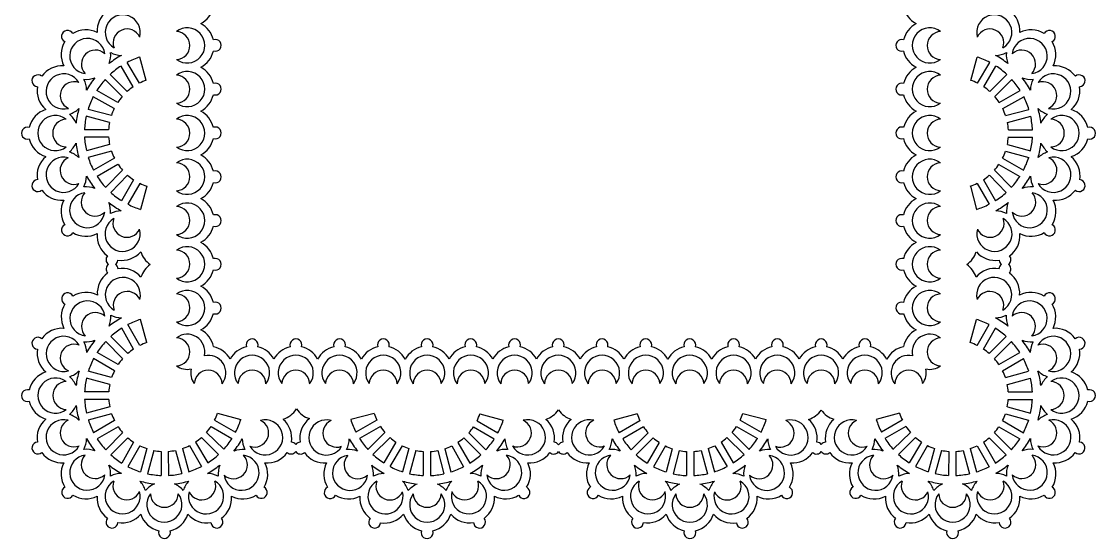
# Model space of a CAD drawing. Extents: x 77 to 605, y 5 to 247.
# Drawn here: x 77.3 to 301.4, y 5.4 to 113.3 of the extents above; entities that cross this region are included whole.
import ezdxf

# ---------------------------------------------------------------- set-up
doc = ezdxf.new("R2010")
doc.units = 0
doc.layers.get('0').update_dxf_attribs({"linetype": 'CONTINUOUS'})

msp = doc.modelspace()

# ---------------------------------------------------------------- linework, layer by layer
for p, q in [((103.29, 101.05), (101.97, 105.9)), ((275.32, 101.05), (276.64, 105.9)), ((100.56, 99.7), (98.03, 104.04)), ((101.86, 100.45), (99.33, 104.8)), ((276.75, 100.45), (279.28, 104.8)), ((278.05, 99.7), (280.58, 104.04)), ((98.28, 97.68), (94.71, 101.22)), ((99.34, 98.75), (95.77, 102.29)), ((279.28, 98.75), (282.85, 102.29)), ((280.33, 97.68), (283.9, 101.22)), ((97.34, 96.45), (92.98, 98.95)), ((281.27, 96.45), (285.64, 98.95)), ((96.6, 95.15), (92.23, 97.64)), ((282.02, 95.15), (286.38, 97.64)), ((96.01, 93.71), (91.15, 94.99)), ((282.61, 93.71), (287.47, 94.99)), ((95.63, 92.26), (90.76, 93.54)), ((282.99, 92.26), (287.85, 93.54)), ((95.43, 90.72), (90.4, 90.7)), ((283.18, 90.72), (288.21, 90.7)), ((95.43, 89.22), (90.41, 89.2)), ((95.64, 87.68), (90.79, 86.36)), ((282.97, 87.68), (287.82, 86.36)), ((283.18, 89.22), (288.21, 89.2)), ((96.04, 86.24), (91.19, 84.92)), ((282.58, 86.24), (287.43, 84.92)), ((96.64, 84.81), (92.29, 82.28)), ((97.39, 83.51), (93.05, 80.98)), ((281.22, 83.51), (285.57, 80.98)), ((281.98, 84.81), (286.32, 82.28)), ((98.34, 82.28), (94.8, 78.71)), ((99.41, 81.23), (95.87, 77.66)), ((279.21, 81.23), (282.75, 77.66)), ((280.27, 82.28), (283.81, 78.71)), ((100.64, 80.29), (98.14, 75.92)), ((101.94, 79.54), (99.45, 75.18)), ((103.38, 78.95), (102.1, 74.09)), ((275.24, 78.95), (276.52, 74.09)), ((276.67, 79.54), (279.17, 75.18)), ((277.97, 80.29), (280.47, 75.92)), ((100.66, 44.95), (98.16, 49.31)), ((101.96, 45.7), (99.46, 50.06)), ((103.39, 46.28), (102.11, 51.14)), ((275.22, 46.28), (276.5, 51.14)), ((276.66, 45.7), (279.15, 50.06)), ((277.96, 44.95), (280.46, 49.31)), ((99.42, 44.01), (95.88, 47.58)), ((279.19, 44.01), (282.73, 47.58)), ((98.36, 42.95), (94.82, 46.52)), ((280.26, 42.95), (283.8, 46.52)), ((96.65, 40.43), (92.31, 42.96)), ((97.41, 41.73), (93.06, 44.26)), ((281.21, 41.73), (285.55, 44.26)), ((281.96, 40.43), (286.31, 42.96)), ((95.66, 37.55), (90.81, 38.87)), ((96.05, 39), (91.2, 40.32)), ((282.56, 39), (287.41, 40.32)), ((282.96, 37.55), (287.81, 38.87)), ((95.45, 36.01), (90.42, 36.03)), ((283.16, 36.01), (288.19, 36.03)), ((95.45, 34.42), (90.42, 34.4)), ((283.16, 34.42), (288.19, 34.4)), ((95.66, 32.89), (90.81, 31.57)), ((96.05, 31.44), (91.2, 30.12)), ((118.15, 31.53), (123.01, 30.24)), ((150.82, 31.51), (145.96, 30.23)), ((172.92, 31.42), (177.77, 30.1)), ((205.69, 31.42), (200.84, 30.1)), ((227.79, 31.51), (232.65, 30.23)), ((260.46, 31.53), (255.6, 30.24)), ((282.56, 31.44), (287.41, 30.12)), ((282.96, 32.89), (287.81, 31.57)), ((96.65, 30.01), (92.31, 27.48)), ((117.56, 30.09), (121.93, 27.59)), ((151.41, 30.07), (147.05, 27.58)), ((172.32, 29.99), (176.66, 27.46)), ((206.29, 29.99), (201.95, 27.46)), ((227.2, 30.07), (231.57, 27.58)), ((261.05, 30.09), (256.69, 27.59)), ((281.96, 30.01), (286.31, 27.48)), ((97.41, 28.71), (93.06, 26.18)), ((98.36, 27.48), (94.82, 23.92)), ((115.88, 27.55), (119.45, 24.01)), ((116.82, 28.79), (121.18, 26.29)), ((152.15, 28.77), (147.79, 26.28)), ((153.09, 27.54), (149.53, 24)), ((170.62, 27.47), (174.16, 23.9)), ((171.57, 28.7), (175.91, 26.17)), ((207.05, 28.7), (202.7, 26.17)), ((208, 27.47), (204.46, 23.9)), ((225.52, 27.54), (229.09, 24)), ((226.46, 28.77), (230.82, 26.28)), ((261.8, 28.79), (257.43, 26.29)), ((262.74, 27.55), (259.17, 24.01)), ((280.26, 27.48), (283.8, 23.92)), ((281.21, 28.71), (285.55, 26.18)), ((99.42, 26.43), (95.88, 22.86)), ((100.66, 25.49), (98.16, 21.12)), ((101.96, 24.74), (99.46, 20.38)), ((112.3, 24.78), (114.83, 20.44)), ((113.59, 25.54), (116.13, 21.19)), ((114.82, 26.49), (118.39, 22.95)), ((154.15, 26.47), (150.58, 22.93)), ((155.38, 25.52), (152.85, 21.18)), ((156.67, 24.77), (154.14, 20.43)), ((167.02, 24.73), (169.51, 20.36)), ((168.32, 25.47), (170.81, 21.11)), ((169.55, 26.41), (173.09, 22.84)), ((209.06, 26.41), (205.52, 22.84)), ((210.3, 25.47), (207.8, 21.11)), ((211.6, 24.73), (209.1, 20.36)), ((221.94, 24.77), (224.47, 20.43)), ((223.24, 25.52), (225.77, 21.18)), ((224.46, 26.47), (228.03, 22.93)), ((263.79, 26.49), (260.22, 22.95)), ((265.02, 25.54), (262.49, 21.19)), ((266.32, 24.78), (263.78, 20.44)), ((276.66, 24.74), (279.15, 20.38)), ((277.96, 25.49), (280.46, 21.12)), ((279.19, 26.43), (282.73, 22.86)), ((103.39, 24.15), (102.11, 19.29)), ((104.84, 23.77), (103.56, 18.91)), ((106.38, 23.58), (106.4, 18.55)), ((107.88, 23.58), (107.9, 18.55)), ((109.42, 23.79), (110.74, 18.94)), ((110.87, 24.18), (112.19, 19.33)), ((158.1, 24.17), (156.78, 19.32)), ((159.55, 23.78), (158.23, 18.92)), ((161.09, 23.57), (161.07, 18.54)), ((162.59, 23.56), (162.57, 18.53)), ((164.13, 23.76), (165.41, 18.9)), ((165.58, 24.14), (166.86, 19.28)), ((213.03, 24.14), (211.75, 19.28)), ((214.49, 23.76), (213.2, 18.9)), ((216.02, 23.56), (216.04, 18.53)), ((217.52, 23.57), (217.54, 18.54)), ((219.06, 23.78), (220.38, 18.92)), ((220.51, 24.17), (221.83, 19.32)), ((267.75, 24.18), (266.43, 19.33)), ((269.19, 23.79), (267.87, 18.94)), ((270.73, 23.58), (270.71, 18.55)), ((272.23, 23.58), (272.21, 18.55)), ((273.77, 23.77), (275.05, 18.91)), ((275.22, 24.15), (276.5, 19.29))]:
    msp.add_line(p, q)
for centre, radius, start, end in [((98.23, 111.43), 5.17, 125.8661, 184.579), ((98.39, 111.04), 3.67, 344.9878, 240.4612), ((112.26, 117.46), 5.17, 298.1223, 347.0829), ((266.35, 117.46), 5.17, 192.9171, 241.8777), ((280.23, 111.04), 3.67, 299.5388, 195.0122), ((280.39, 111.43), 5.17, 355.421, 54.1339), ((112.26, 108.33), 5.17, 13.3661, 61.8777), ((266.35, 108.33), 5.17, 118.1223, 166.6339), ((86.86, 110.23), 1.24, 27.4888, 242.9603), ((90.7, 106.42), 5.17, 62.8161, 122.083), ((99.29, 108.87), 2.91, 24.745, 200.704), ((111.84, 108.33), 3.67, 232.4878, 127.9612), ((109.49, 108.33), 2.91, 272.245, 88.204), ((266.78, 108.33), 3.67, 52.0388, 307.5122), ((269.13, 108.33), 2.91, 91.796, 267.755), ((279.32, 108.87), 2.91, 339.296, 155.255), ((287.91, 106.42), 5.17, 57.917, 117.1839), ((291.75, 110.23), 1.24, 297.0397, 152.5112), ((90.7, 106.42), 5.17, 148.3661, 207.079), ((91, 106.12), 3.67, 7.4878, 262.9612), ((117.68, 108.36), 1.24, 252.4887, 107.9603), ((260.94, 108.36), 1.24, 72.0397, 287.5113), ((287.61, 106.12), 3.67, 277.0388, 172.5122), ((287.91, 106.42), 5.17, 332.921, 31.6339), ((92.67, 104.46), 2.91, 47.245, 223.204), ((90.7, 106.42), 5.17, 338.7803, 4.579), ((107.07, 90.02), 18.55, 118.9171, 128.4779), ((98.23, 111.43), 5.17, 242.8161, 268.6148), ((107.07, 90.02), 16.68, 107.8009, 117.6481), ((112.26, 108.33), 5.17, 298.1223, 347.0829), ((266.35, 108.33), 5.17, 192.9171, 241.8777), ((271.54, 90.02), 16.68, 62.3519, 72.1991), ((280.39, 111.43), 5.17, 271.3852, 297.1839), ((271.54, 90.02), 18.55, 51.5221, 61.0829), ((287.91, 106.42), 5.17, 175.421, 201.2197), ((285.94, 104.46), 2.91, 316.796, 132.755), ((85.68, 98.9), 5.17, 85.3161, 144.583), ((107.07, 90.02), 16.68, 122.8009, 132.6481), ((112.26, 99.21), 5.17, 13.3661, 61.8777), ((266.35, 99.21), 5.17, 118.1223, 166.6339), ((271.54, 90.02), 16.68, 47.3519, 57.1991), ((292.94, 98.9), 5.17, 35.417, 94.6839), ((80.66, 100.96), 1.24, 49.9888, 265.4603), ((86.06, 98.74), 3.67, 29.9878, 285.4612), ((90.7, 106.42), 5.17, 265.3161, 291.1148), ((85.68, 98.9), 5.17, 1.2803, 27.079), ((107.07, 90.02), 18.55, 141.4171, 150.9779), ((107.07, 90.02), 16.68, 137.8009, 147.6481), ((107.07, 90.02), 11.66, 108.911, 116.5381), ((111.84, 99.21), 3.67, 232.4878, 127.9612), ((109.49, 99.2), 2.91, 272.245, 88.204), ((266.78, 99.21), 3.67, 52.0388, 307.5122), ((269.13, 99.2), 2.91, 91.796, 267.755), ((271.54, 90.02), 11.66, 63.4619, 71.089), ((271.54, 90.02), 16.68, 32.3519, 42.1991), ((287.91, 106.42), 5.17, 248.8852, 274.6839), ((271.54, 90.02), 18.55, 29.0221, 38.5829), ((292.94, 98.9), 5.17, 152.921, 178.7197), ((292.55, 98.74), 3.67, 254.5388, 150.0122), ((297.95, 100.96), 1.24, 274.5397, 130.0112), ((85.68, 98.9), 5.17, 170.8661, 229.579), ((88.24, 97.85), 2.91, 69.745, 245.704), ((107.07, 90.02), 11.66, 123.911, 131.5381), ((117.68, 99.23), 1.24, 252.4887, 107.9603), ((260.94, 99.23), 1.24, 72.0397, 287.5113), ((271.54, 90.02), 11.66, 48.4619, 56.089), ((290.37, 97.85), 2.91, 294.296, 110.255), ((292.94, 98.9), 5.17, 310.421, 9.1339), ((107.07, 90.02), 16.68, 152.8009, 162.6481), ((107.07, 90.02), 11.66, 138.911, 146.5381), ((112.26, 99.21), 5.17, 297.6196, 347.0829), ((266.35, 99.21), 5.17, 192.9171, 242.3804), ((271.54, 90.02), 11.66, 33.4619, 41.089), ((271.54, 90.02), 16.68, 17.3519, 27.1991), ((83.9, 90.04), 5.17, 107.8161, 167.083), ((85.68, 98.9), 5.17, 287.8161, 313.6148), ((107.07, 90.02), 18.55, 163.9171, 173.4779), ((107.07, 90.02), 11.66, 153.911, 161.5381), ((112.26, 90.04), 5.17, 13.3661, 62.3804), ((266.35, 90.04), 5.17, 117.6196, 166.6339), ((271.54, 90.02), 11.66, 18.4619, 26.089), ((292.94, 98.9), 5.17, 226.3852, 252.1839), ((271.54, 90.02), 18.55, 6.5221, 16.0829), ((294.71, 90.04), 5.17, 12.917, 72.1839), ((84.33, 90.04), 3.67, 52.4878, 307.9612), ((86.68, 90.05), 2.91, 92.245, 268.204), ((83.9, 90.04), 5.17, 23.7803, 49.579), ((107.07, 90.02), 16.68, 167.8009, 177.6481), ((107.07, 90.02), 11.66, 168.911, 176.5381), ((111.84, 90.04), 3.67, 232.4878, 127.9612), ((109.49, 90.03), 2.91, 272.245, 88.204), ((266.78, 90.04), 3.67, 52.0388, 307.5122), ((269.13, 90.03), 2.91, 91.796, 267.755), ((271.54, 90.02), 11.66, 3.4619, 11.089), ((271.54, 90.02), 16.68, 2.3519, 12.1991), ((294.71, 90.04), 5.17, 130.421, 156.2197), ((294.29, 90.04), 3.67, 232.0388, 127.5122), ((291.94, 90.05), 2.91, 271.796, 87.755), ((78.49, 90.02), 1.24, 72.4888, 287.9603), ((117.68, 90.06), 1.24, 252.4887, 107.9603), ((260.94, 90.06), 1.24, 72.0397, 287.5113), ((300.13, 90.02), 1.24, 252.0397, 107.5112), ((83.9, 90.04), 5.17, 193.3661, 252.079), ((83.9, 90.04), 5.17, 310.3161, 336.1148), ((107.07, 90.02), 18.55, 186.4171, 195.9779), ((107.07, 90.02), 16.68, 182.8009, 192.6481), ((107.07, 90.02), 11.66, 183.911, 191.5381), ((112.26, 90.04), 5.17, 298.1222, 347.0829), ((266.35, 90.04), 5.17, 192.9171, 241.8778), ((271.54, 90.02), 11.66, 348.4619, 356.089), ((271.54, 90.02), 16.68, 347.3519, 357.1991), ((271.54, 90.02), 18.55, 344.0221, 353.5829), ((294.71, 90.04), 5.17, 203.8852, 229.6839), ((294.71, 90.04), 5.17, 287.921, 346.6339), ((85.66, 81.17), 5.17, 46.2803, 72.079), ((107.07, 90.02), 11.66, 198.911, 206.5381), ((112.26, 80.91), 5.17, 12.9171, 61.8778), ((266.35, 80.91), 5.17, 118.1222, 167.0829), ((271.54, 90.02), 11.66, 333.4619, 341.089), ((292.96, 81.17), 5.17, 107.921, 133.7197), ((85.66, 81.17), 5.17, 130.3161, 189.583), ((86.05, 81.33), 3.67, 74.9878, 330.4612), ((88.22, 82.24), 2.91, 114.745, 290.704), ((107.07, 90.02), 16.68, 197.8009, 207.6481), ((107.07, 90.02), 11.66, 213.911, 221.5381), ((111.84, 80.91), 3.67, 232.0388, 127.5122), ((109.49, 80.92), 2.91, 271.796, 87.755), ((266.78, 80.91), 3.67, 52.4878, 307.9612), ((269.13, 80.92), 2.91, 92.245, 268.204), ((271.54, 90.02), 11.66, 318.4619, 326.089), ((271.54, 90.02), 16.68, 332.3519, 342.1991), ((292.56, 81.33), 3.67, 209.5388, 105.0122), ((290.4, 82.24), 2.91, 249.296, 65.255), ((292.96, 81.17), 5.17, 350.417, 49.6839), ((85.66, 81.17), 5.17, 332.8161, 358.6148), ((107.07, 90.02), 18.55, 208.9171, 218.4779), ((107.07, 90.02), 16.68, 212.8009, 222.6481), ((107.07, 90.02), 11.66, 228.911, 236.5381), ((117.68, 80.89), 1.24, 252.0397, 107.5113), ((260.94, 80.89), 1.24, 72.4887, 287.9603), ((271.54, 90.02), 11.66, 303.4619, 311.089), ((271.54, 90.02), 16.68, 317.3519, 327.1991), ((271.54, 90.02), 18.55, 321.5221, 331.0829), ((292.96, 81.17), 5.17, 181.3852, 207.1839), ((80.66, 79.08), 1.24, 94.9888, 310.4603), ((90.67, 73.65), 5.17, 68.7803, 94.579), ((107.07, 90.02), 11.66, 243.911, 251.5381), ((112.26, 80.91), 5.17, 298.1223, 346.6339), ((266.35, 80.91), 5.17, 193.3661, 241.8777), ((271.54, 90.02), 11.66, 288.4619, 296.089), ((287.94, 73.65), 5.17, 85.421, 111.2197), ((297.95, 79.08), 1.24, 229.5397, 85.0112), ((85.66, 81.17), 5.17, 215.8661, 274.579), ((90.97, 73.95), 3.67, 97.4878, 352.9612), ((92.63, 75.62), 2.91, 137.245, 313.204), ((107.07, 90.02), 16.68, 227.8009, 237.6481), ((112.26, 71.79), 5.17, 12.9171, 61.8777), ((266.35, 71.79), 5.17, 118.1223, 167.0829), ((271.54, 90.02), 16.68, 302.3519, 312.1991), ((285.98, 75.62), 2.91, 226.796, 42.755), ((287.64, 73.95), 3.67, 187.0388, 82.5122), ((292.96, 81.17), 5.17, 265.421, 324.1339), ((90.67, 73.65), 5.17, 152.8161, 212.083), ((107.07, 90.02), 18.55, 231.4171, 240.9779), ((90.67, 73.65), 5.17, 355.3161, 21.1148), ((107.07, 90.02), 16.68, 242.8009, 252.6481), ((111.84, 71.78), 3.67, 232.0388, 127.5122), ((109.49, 71.79), 2.91, 271.796, 87.755), ((266.78, 71.78), 3.67, 52.4878, 307.9612), ((269.13, 71.79), 2.91, 92.245, 268.204), ((271.54, 90.02), 16.68, 287.3519, 297.1991), ((271.54, 90.02), 18.55, 299.0221, 308.5829), ((287.94, 73.65), 5.17, 158.8852, 184.6839), ((287.94, 73.65), 5.17, 327.917, 27.1839), ((98.35, 69.01), 3.67, 119.9878, 15.4612), ((98.19, 68.62), 5.17, 91.2803, 117.079), ((99.24, 71.19), 2.91, 159.745, 335.704), ((117.68, 71.76), 1.24, 252.0397, 107.5113), ((260.94, 71.76), 1.24, 72.4887, 287.9603), ((280.27, 69.01), 3.67, 164.5388, 60.0122), ((279.37, 71.19), 2.91, 204.296, 20.255), ((280.43, 68.62), 5.17, 62.921, 88.7197), ((86.86, 69.81), 1.24, 117.4888, 332.9603), ((112.26, 71.79), 5.17, 298.1223, 346.6339), ((266.35, 71.79), 5.17, 193.3661, 241.8777), ((291.75, 69.81), 1.24, 207.0397, 62.5112), ((90.67, 73.65), 5.17, 238.3661, 297.079), ((98.19, 68.62), 5.17, 175.3161, 234.583), ((280.43, 68.62), 5.17, 305.417, 4.6839), ((287.94, 73.65), 5.17, 242.921, 301.6339), ((98.19, 68.62), 5.17, 260.8661, 319.579), ((107.05, 66.85), 5.17, 197.8161, 235.366), ((111.84, 62.66), 3.67, 232.0388, 127.5122), ((109.49, 62.67), 2.91, 271.796, 87.755), ((112.26, 62.66), 5.17, 12.9171, 61.8777), ((266.35, 62.66), 5.17, 118.1223, 167.0829), ((266.78, 62.66), 3.67, 52.4878, 307.9612), ((269.13, 62.67), 2.91, 92.245, 268.204), ((271.56, 66.85), 5.17, 304.7737, 342.1839), ((280.43, 68.62), 5.17, 220.421, 279.1339), ((96.13, 63.61), 1.24, 139.9888, 233.7853), ((96.13, 63.61), 1.24, 307.0594, 355.4603), ((117.68, 62.64), 1.24, 252.0397, 107.5113), ((260.94, 62.64), 1.24, 72.4887, 287.9603), ((282.48, 63.61), 1.24, 184.5397, 232.9406), ((282.48, 63.61), 1.24, 306.2137, 40.0113), ((98.24, 56.63), 5.17, 125.8661, 184.579), ((96.15, 61.63), 1.24, 127.0604, 220.4603), ((96.15, 61.63), 1.24, 4.9887, 53.7853), ((98.24, 56.63), 5.17, 40.3161, 99.5829), ((107.11, 58.39), 5.17, 125.5464, 162.079), ((112.26, 62.66), 5.17, 298.1223, 346.6339), ((266.35, 62.66), 5.17, 193.3661, 241.8777), ((271.51, 58.39), 5.17, 17.921, 54.4536), ((280.37, 56.63), 5.17, 80.4171, 139.6839), ((282.47, 61.63), 1.24, 126.2147, 175.0113), ((282.47, 61.63), 1.24, 319.5397, 52.9406), ((280.37, 56.63), 5.17, 355.421, 54.1339), ((98.4, 56.24), 3.67, 344.9878, 240.4612), ((280.21, 56.24), 3.67, 299.5388, 195.0122), ((86.88, 55.43), 1.24, 27.4887, 242.9603), ((90.72, 51.62), 5.17, 62.8161, 122.0829), ((99.31, 54.07), 2.91, 24.745, 200.704), ((111.84, 53.53), 3.67, 232.0388, 127.5122), ((109.49, 53.54), 2.91, 271.796, 87.755), ((112.26, 53.53), 5.17, 12.9171, 61.8777), ((266.35, 53.53), 5.17, 118.1223, 167.0829), ((266.78, 53.53), 3.67, 52.4878, 307.9612), ((269.13, 53.54), 2.91, 92.245, 268.204), ((279.3, 54.07), 2.91, 339.296, 155.255), ((287.89, 51.62), 5.17, 57.9171, 117.1839), ((291.74, 55.43), 1.24, 297.0397, 152.5113), ((90.72, 51.62), 5.17, 148.3661, 207.079), ((91.02, 51.32), 3.67, 7.4878, 262.9612), ((117.68, 53.51), 1.24, 252.0397, 107.5113), ((260.94, 53.51), 1.24, 72.4887, 287.9603), ((287.6, 51.32), 3.67, 277.0388, 172.5122), ((287.89, 51.62), 5.17, 332.921, 31.6339), ((92.69, 49.66), 2.91, 47.245, 223.204), ((90.72, 51.62), 5.17, 338.7803, 4.579), ((98.24, 56.63), 5.17, 242.8161, 268.6147), ((112.26, 53.53), 5.17, 298.1223, 346.6339), ((266.35, 53.53), 5.17, 193.3661, 241.8777), ((280.37, 56.63), 5.17, 271.3853, 297.1839), ((287.89, 51.62), 5.17, 175.421, 201.2197), ((285.93, 49.66), 2.91, 316.796, 132.755), ((107.09, 35.22), 18.55, 118.9171, 128.4779), ((107.09, 35.22), 16.68, 122.3519, 132.1991), ((107.09, 35.22), 16.68, 107.3519, 117.1991), ((271.53, 35.22), 16.68, 62.8009, 72.6481), ((271.53, 35.22), 16.68, 47.8009, 57.6481), ((271.53, 35.22), 18.55, 51.5221, 61.0829), ((80.68, 46.16), 1.24, 49.9887, 265.4603), ((85.69, 44.11), 5.17, 85.3161, 144.5829), ((86.08, 43.94), 3.67, 29.9878, 285.4612), ((111.84, 44.37), 3.67, 347.2498, 127.9612), ((109.49, 44.36), 2.91, 272.245, 88.204), ((112.26, 44.41), 5.17, 11.6279, 61.8777), ((266.35, 44.41), 5.17, 118.1223, 168.3721), ((266.78, 44.37), 3.67, 52.0388, 192.7502), ((269.13, 44.36), 2.91, 91.796, 267.755), ((292.53, 43.94), 3.67, 254.5388, 150.0122), ((292.92, 44.11), 5.17, 35.4171, 94.6839), ((297.93, 46.16), 1.24, 274.5397, 130.0113), ((85.69, 44.11), 5.17, 170.8661, 229.579), ((88.25, 43.05), 2.91, 69.745, 245.704), ((90.72, 51.62), 5.17, 265.3161, 291.1147), ((85.69, 44.11), 5.17, 1.2803, 27.079), ((107.09, 35.22), 18.55, 141.4171, 150.9779), ((107.09, 35.22), 16.68, 137.3519, 147.1991), ((107.09, 35.22), 11.66, 123.4619, 131.089), ((107.09, 35.22), 11.66, 108.4619, 116.089), ((116.23, 40.39), 5.17, 28.1223, 77.8694), ((125.36, 40.39), 5.17, 102.9171, 151.8777), ((125.38, 45.81), 1.24, 342.0397, 197.5113), ((125.36, 40.39), 5.17, 28.1223, 76.6339), ((134.49, 40.39), 5.17, 102.9171, 151.8777), ((134.51, 45.81), 1.24, 342.0397, 197.5113), ((134.49, 40.39), 5.17, 28.1223, 76.6339), ((143.61, 40.39), 5.17, 102.9171, 151.8777), ((143.63, 45.81), 1.24, 342.0397, 197.5113), ((143.61, 40.39), 5.17, 28.1223, 76.6339), ((152.74, 40.39), 5.17, 102.9171, 151.8777), ((152.76, 45.81), 1.24, 342.0397, 197.5113), ((152.74, 40.39), 5.17, 27.6197, 76.6339), ((161.91, 40.39), 5.17, 103.3661, 152.3803), ((161.89, 45.81), 1.24, 342.4887, 197.9603), ((161.91, 40.39), 5.17, 28.1223, 77.0829), ((171.03, 40.39), 5.17, 103.3661, 151.8777), ((171.01, 45.81), 1.24, 342.4887, 197.9603), ((171.03, 40.39), 5.17, 28.1223, 77.0829), ((180.16, 40.39), 5.17, 103.3661, 151.8777), ((180.14, 45.81), 1.24, 342.4887, 197.9603), ((180.16, 40.39), 5.17, 28.1223, 77.0829), ((189.29, 40.39), 5.17, 103.3661, 151.8777), ((189.26, 45.81), 1.24, 342.4887, 197.9603), ((189.29, 40.39), 5.17, 28.1223, 77.0829), ((198.41, 40.39), 5.17, 103.3661, 151.8777), ((198.39, 45.81), 1.24, 342.4887, 197.9603), ((198.41, 40.39), 5.17, 28.1223, 77.0829), ((207.54, 40.39), 5.17, 103.3661, 151.8777), ((207.52, 45.81), 1.24, 342.4887, 197.9603), ((207.54, 40.39), 5.17, 27.6196, 77.0829), ((216.71, 40.39), 5.17, 103.3661, 152.3804), ((216.69, 45.81), 1.24, 342.4887, 197.9603), ((216.71, 40.39), 5.17, 28.1222, 77.0829), ((225.83, 40.39), 5.17, 102.9171, 151.8778), ((225.85, 45.81), 1.24, 342.0397, 197.5113), ((225.83, 40.39), 5.17, 28.1223, 76.6339), ((234.96, 40.39), 5.17, 102.9171, 151.8777), ((234.98, 45.81), 1.24, 342.0397, 197.5113), ((234.96, 40.39), 5.17, 28.1223, 76.6339), ((244.09, 40.39), 5.17, 102.9171, 151.8777), ((244.11, 45.81), 1.24, 342.0397, 197.5113), ((244.09, 40.39), 5.17, 28.1223, 76.6339), ((253.21, 40.39), 5.17, 102.9171, 151.8777), ((253.23, 45.81), 1.24, 342.0397, 197.5113), ((253.21, 40.39), 5.17, 27.6199, 76.6339), ((262.38, 40.39), 5.17, 102.1306, 152.3801), ((271.53, 35.22), 11.66, 63.911, 71.5381), ((271.53, 35.22), 11.66, 48.911, 56.5381), ((271.53, 35.22), 16.68, 32.8009, 42.6481), ((287.89, 51.62), 5.17, 248.8853, 274.6839), ((271.53, 35.22), 18.55, 29.0221, 38.5829), ((292.92, 44.11), 5.17, 152.921, 178.7197), ((290.36, 43.05), 2.91, 294.296, 110.255), ((292.92, 44.11), 5.17, 310.421, 9.1339), ((107.09, 35.22), 16.68, 152.3519, 162.1991), ((107.09, 35.22), 11.66, 138.4619, 146.089), ((116.23, 39.97), 3.67, 322.0388, 102.7502), ((125.36, 39.97), 3.67, 322.0388, 217.5122), ((134.49, 39.97), 3.67, 322.0388, 217.5122), ((143.61, 39.97), 3.67, 322.0388, 217.5122), ((152.74, 39.97), 3.67, 322.0388, 217.5122), ((161.91, 39.97), 3.67, 322.4878, 217.9612), ((171.03, 39.97), 3.67, 322.4878, 217.9612), ((180.16, 39.97), 3.67, 322.4878, 217.9612), ((189.28, 39.97), 3.67, 322.4878, 217.9612), ((198.41, 39.97), 3.67, 322.4878, 217.9612), ((207.54, 39.97), 3.67, 322.4878, 217.9612), ((216.71, 39.97), 3.67, 322.4878, 217.9612), ((225.83, 39.97), 3.67, 322.0388, 217.5122), ((234.96, 39.97), 3.67, 322.0388, 217.5122), ((244.09, 39.97), 3.67, 322.0388, 217.5122), ((253.21, 39.97), 3.67, 322.0388, 217.5122), ((262.38, 39.97), 3.67, 77.2498, 217.9612), ((271.53, 35.22), 11.66, 33.911, 41.5381), ((271.53, 35.22), 16.68, 17.8009, 27.6481), ((85.69, 44.11), 5.17, 287.8161, 313.6147), ((107.09, 35.22), 18.55, 163.9171, 173.4779), ((107.09, 35.22), 11.66, 153.4619, 161.089), ((111.84, 44.37), 3.67, 232.4878, 282.7502), ((116.23, 39.97), 3.67, 167.2498, 217.5122), ((116.22, 37.62), 2.91, 1.796, 177.755), ((125.35, 37.62), 2.91, 1.796, 177.755), ((134.48, 37.62), 2.91, 1.796, 177.755), ((143.6, 37.62), 2.91, 1.796, 177.755), ((152.73, 37.62), 2.91, 1.796, 177.755), ((161.91, 37.62), 2.91, 2.245, 178.204), ((171.04, 37.62), 2.91, 2.245, 178.204), ((180.17, 37.62), 2.91, 2.245, 178.204), ((189.29, 37.62), 2.91, 2.245, 178.204), ((198.42, 37.62), 2.91, 2.245, 178.204), ((207.55, 37.62), 2.91, 2.245, 178.204), ((216.72, 37.62), 2.91, 2.245, 178.204), ((225.83, 37.62), 2.91, 1.796, 177.755), ((234.95, 37.62), 2.91, 1.796, 177.755), ((244.08, 37.62), 2.91, 1.796, 177.755), ((253.2, 37.62), 2.91, 1.796, 177.755), ((262.39, 37.62), 2.91, 2.245, 178.204), ((262.38, 39.97), 3.67, 322.4878, 12.7502), ((266.78, 44.37), 3.67, 257.2498, 307.5122), ((271.53, 35.22), 11.66, 18.911, 26.5381), ((271.53, 35.22), 18.55, 6.5221, 16.0829), ((292.92, 44.11), 5.17, 226.3853, 252.1839), ((83.92, 35.24), 5.17, 107.8161, 167.0829), ((84.34, 35.24), 3.67, 52.4878, 307.9612), ((86.69, 35.25), 2.91, 92.245, 268.204), ((83.92, 35.24), 5.17, 23.7803, 49.579), ((107.09, 35.22), 16.68, 167.3519, 177.1991), ((271.53, 35.22), 16.68, 2.8009, 12.6481), ((294.7, 35.24), 5.17, 130.421, 156.2197), ((294.27, 35.24), 3.67, 232.0388, 127.5122), ((291.92, 35.25), 2.91, 271.796, 87.755), ((294.7, 35.24), 5.17, 12.9171, 72.1839), ((78.5, 35.22), 1.24, 72.4887, 287.9603), ((107.09, 35.22), 11.66, 168.4619, 176.089), ((271.53, 35.22), 11.66, 3.911, 11.5381), ((300.11, 35.22), 1.24, 252.0397, 107.5113), ((83.92, 35.24), 5.17, 193.3661, 252.079), ((107.09, 35.22), 16.68, 182.8009, 192.6481), ((107.09, 35.22), 11.66, 183.911, 191.538), ((271.53, 35.22), 11.66, 348.462, 356.089), ((271.53, 35.22), 16.68, 347.3519, 357.1991), ((294.7, 35.24), 5.17, 287.921, 346.6339), ((83.92, 35.24), 5.17, 310.3161, 336.1147), ((107.09, 35.22), 18.55, 186.4171, 195.9779), ((107.09, 35.22), 11.66, 198.911, 206.538), ((107.09, 35.22), 11.66, 333.911, 341.538), ((130.26, 35.2), 5.17, 287.8161, 327.7297), ((138.91, 35.34), 5.17, 214.1667, 252.1735), ((161.89, 35.2), 11.66, 198.462, 206.089), ((161.89, 35.2), 11.66, 333.462, 341.089), ((185.05, 35.18), 5.17, 288.3388, 325.366), ((193.56, 35.18), 5.17, 214.634, 251.6612), ((216.73, 35.2), 11.66, 198.911, 206.538), ((216.73, 35.2), 11.66, 333.911, 341.538), ((239.9, 35.18), 5.17, 287.8161, 324.9373), ((248.36, 35.2), 5.17, 215.2611, 252.1839), ((271.53, 35.22), 11.66, 198.462, 206.089), ((271.53, 35.22), 11.66, 333.462, 341.089), ((271.53, 35.22), 18.55, 344.0221, 353.5829), ((294.7, 35.24), 5.17, 203.8853, 229.6839), ((85.67, 26.37), 5.17, 130.3161, 189.5829), ((86.06, 26.53), 3.67, 74.9878, 330.4612), ((88.23, 27.44), 2.91, 114.745, 290.704), ((85.67, 26.37), 5.17, 46.2803, 72.079), ((107.09, 35.22), 16.68, 197.8009, 207.6481), ((107.09, 35.22), 16.68, 332.8009, 342.6481), ((128.1, 26.5), 3.67, 209.9878, 105.4612), ((125.92, 27.39), 2.91, 249.745, 65.704), ((128.48, 26.33), 5.17, 350.8661, 49.579), ((140.49, 26.32), 5.17, 127.6388, 189.1339), ((140.88, 26.48), 3.67, 74.5388, 330.0122), ((143.05, 27.37), 2.91, 114.296, 290.255), ((161.89, 35.2), 16.68, 197.3519, 207.1991), ((161.89, 35.2), 16.68, 332.3519, 342.1991), ((182.91, 26.52), 3.67, 209.5388, 105.0122), ((180.74, 27.43), 2.91, 249.296, 65.255), ((183.3, 26.36), 5.17, 350.4171, 49.1612), ((195.31, 26.36), 5.17, 130.8388, 189.5829), ((195.71, 26.52), 3.67, 74.9878, 330.4612), ((197.87, 27.43), 2.91, 114.745, 290.704), ((216.73, 35.2), 16.68, 197.8009, 207.6481), ((216.73, 35.2), 16.68, 332.8009, 342.6481), ((237.74, 26.48), 3.67, 209.9878, 105.4612), ((235.56, 27.37), 2.91, 249.745, 65.704), ((238.13, 26.32), 5.17, 350.8661, 49.579), ((250.13, 26.33), 5.17, 130.421, 189.1339), ((250.52, 26.5), 3.67, 74.5388, 330.0122), ((252.69, 27.39), 2.91, 114.296, 290.255), ((271.53, 35.22), 16.68, 197.3519, 207.1991), ((271.53, 35.22), 16.68, 332.3519, 342.1991), ((292.55, 26.53), 3.67, 209.5388, 105.0122), ((290.38, 27.44), 2.91, 249.296, 65.255), ((292.94, 26.37), 5.17, 107.921, 133.7197), ((292.94, 26.37), 5.17, 350.4171, 49.6839), ((107.09, 35.22), 11.66, 213.911, 221.538), ((107.09, 35.22), 11.66, 318.911, 326.538), ((161.89, 35.2), 11.66, 213.462, 221.089), ((161.89, 35.2), 11.66, 318.462, 326.089), ((216.73, 35.2), 11.66, 213.911, 221.538), ((216.73, 35.2), 11.66, 318.911, 326.538), ((271.53, 35.22), 11.66, 213.462, 221.089), ((271.53, 35.22), 11.66, 318.462, 326.089), ((80.68, 24.28), 1.24, 94.9887, 310.4603), ((85.67, 26.37), 5.17, 332.8161, 358.6147), ((107.09, 35.22), 18.55, 208.9171, 218.4779), ((107.09, 35.22), 16.68, 212.8009, 222.6481), ((107.09, 35.22), 11.66, 228.911, 236.538), ((107.09, 35.22), 11.66, 243.911, 251.538), ((107.09, 35.22), 11.66, 288.911, 296.538), ((107.09, 35.22), 11.66, 303.911, 311.538), ((107.09, 35.22), 16.68, 317.8009, 327.6481), ((107.09, 35.22), 18.55, 321.4171, 330.9779), ((128.48, 26.33), 5.17, 181.2803, 207.079), ((133.5, 24.28), 1.24, 36.2136, 85.4603), ((135.48, 24.27), 1.24, 94.5397, 142.9395), ((140.49, 26.32), 5.17, 332.921, 358.7197), ((161.89, 35.2), 18.55, 209.0221, 218.5829), ((161.89, 35.2), 16.68, 212.3519, 222.1991), ((161.89, 35.2), 11.66, 228.462, 236.089), ((161.89, 35.2), 11.66, 243.462, 251.089), ((161.89, 35.2), 11.66, 288.462, 296.089), ((161.89, 35.2), 11.66, 303.462, 311.089), ((161.89, 35.2), 16.68, 317.3519, 327.1991), ((161.89, 35.2), 18.55, 321.5221, 331.0829), ((183.3, 26.36), 5.17, 181.3853, 207.1839), ((188.29, 24.27), 1.24, 34.8575, 85.0113), ((190.32, 24.27), 1.24, 94.9887, 145.1425), ((195.31, 26.36), 5.17, 332.8161, 358.6147), ((216.73, 35.2), 18.55, 208.9171, 218.4779), ((216.73, 35.2), 16.68, 212.8009, 222.6481), ((216.73, 35.2), 11.66, 228.911, 236.538), ((216.73, 35.2), 11.66, 243.911, 251.538), ((216.73, 35.2), 11.66, 288.911, 296.538), ((216.73, 35.2), 11.66, 303.911, 311.538), ((216.73, 35.2), 16.68, 317.8009, 327.6481), ((216.73, 35.2), 18.55, 321.4171, 330.9779), ((238.13, 26.32), 5.17, 181.2803, 207.079), ((243.14, 24.27), 1.24, 37.0605, 85.4603), ((245.12, 24.28), 1.24, 94.5397, 143.7864), ((250.13, 26.33), 5.17, 332.921, 358.7197), ((271.53, 35.22), 18.55, 209.0221, 218.5829), ((271.53, 35.22), 16.68, 212.3519, 222.1991), ((271.53, 35.22), 11.66, 228.462, 236.089), ((271.53, 35.22), 11.66, 243.462, 251.089), ((271.53, 35.22), 11.66, 288.462, 296.089), ((271.53, 35.22), 11.66, 303.462, 311.089), ((271.53, 35.22), 16.68, 317.3519, 327.1991), ((271.53, 35.22), 18.55, 321.5221, 331.0829), ((292.94, 26.37), 5.17, 181.3853, 207.1839), ((297.93, 24.28), 1.24, 229.5397, 85.0113), ((85.67, 26.37), 5.17, 215.8661, 274.579), ((90.99, 19.15), 3.67, 97.4878, 352.9612), ((92.64, 20.82), 2.91, 137.245, 313.204), ((90.69, 18.85), 5.17, 68.7803, 94.579), ((107.09, 35.22), 16.68, 227.8009, 237.6481), ((107.09, 35.22), 11.66, 258.911, 266.538), ((107.09, 35.22), 11.66, 273.911, 281.538), ((107.09, 35.22), 16.68, 302.8009, 312.6481), ((121.49, 20.78), 2.91, 227.245, 43.204), ((123.16, 19.12), 3.67, 187.4878, 82.9612), ((123.46, 18.82), 5.17, 85.3161, 111.1147), ((128.48, 26.33), 5.17, 265.3161, 324.5829), ((133.5, 24.28), 1.24, 229.9887, 322.9395), ((135.48, 24.27), 1.24, 216.2136, 310.0113), ((140.49, 26.32), 5.17, 215.4171, 274.6839), ((145.82, 19.11), 3.67, 97.0388, 352.5122), ((147.48, 20.76), 2.91, 136.796, 312.755), ((145.52, 18.81), 5.17, 68.8853, 94.6839), ((161.89, 35.2), 16.68, 227.3519, 237.1991), ((161.89, 35.2), 11.66, 258.462, 266.089), ((161.89, 35.2), 11.66, 273.462, 281.089), ((161.89, 35.2), 16.68, 302.3519, 312.1991), ((177.98, 19.13), 3.67, 187.0388, 82.5122), ((176.33, 20.8), 2.91, 226.796, 42.755), ((178.28, 18.84), 5.17, 85.421, 111.2197), ((183.3, 26.36), 5.17, 265.421, 324.1339), ((188.29, 24.27), 1.24, 229.5397, 325.1425), ((190.32, 24.27), 1.24, 214.8575, 310.4603), ((195.31, 26.36), 5.17, 215.8661, 274.579), ((200.63, 19.13), 3.67, 97.4878, 352.9612), ((202.29, 20.8), 2.91, 137.245, 313.204), ((200.33, 18.84), 5.17, 68.7803, 94.579), ((216.73, 35.2), 16.68, 227.8009, 237.6481), ((216.73, 35.2), 11.66, 258.911, 266.538), ((216.73, 35.2), 11.66, 273.911, 281.538), ((216.73, 35.2), 16.68, 302.8009, 312.6481), ((232.8, 19.11), 3.67, 187.4878, 82.9612), ((231.13, 20.76), 2.91, 227.245, 43.204), ((233.1, 18.81), 5.17, 85.3161, 111.1147), ((238.13, 26.32), 5.17, 265.3161, 324.5829), ((243.14, 24.27), 1.24, 229.9887, 323.7864), ((245.12, 24.28), 1.24, 217.0605, 310.0113), ((250.13, 26.33), 5.17, 215.4171, 274.6839), ((255.46, 19.12), 3.67, 97.0388, 352.5122), ((257.13, 20.78), 2.91, 136.796, 312.755), ((255.16, 18.82), 5.17, 68.8853, 94.6839), ((271.53, 35.22), 16.68, 227.3519, 237.1991), ((271.53, 35.22), 11.66, 258.462, 266.089), ((271.53, 35.22), 11.66, 273.462, 281.089), ((271.53, 35.22), 16.68, 302.3519, 312.1991), ((285.97, 20.82), 2.91, 226.796, 42.755), ((287.63, 19.15), 3.67, 187.0388, 82.5122), ((287.93, 18.85), 5.17, 85.421, 111.2197), ((292.94, 26.37), 5.17, 265.421, 324.1339), ((90.69, 18.85), 5.17, 152.8161, 212.0829), ((90.69, 18.85), 5.17, 355.3161, 21.1147), ((107.09, 35.22), 18.55, 231.4171, 240.9779), ((107.09, 35.22), 16.68, 242.8009, 252.6481), ((107.09, 35.22), 16.68, 287.8009, 297.6481), ((107.09, 35.22), 18.55, 298.9171, 308.4779), ((123.46, 18.82), 5.17, 158.7803, 184.579), ((123.46, 18.82), 5.17, 328.3661, 27.079), ((145.52, 18.81), 5.17, 152.921, 211.6339), ((161.89, 35.2), 18.55, 231.5221, 241.0829), ((145.52, 18.81), 5.17, 355.421, 21.2197), ((161.89, 35.2), 16.68, 242.3519, 252.1991), ((161.89, 35.2), 16.68, 287.3519, 297.1991), ((161.89, 35.2), 18.55, 299.0221, 308.5829), ((178.28, 18.84), 5.17, 158.8853, 184.6839), ((178.28, 18.84), 5.17, 327.9171, 27.1839), ((200.33, 18.84), 5.17, 152.8161, 212.0829), ((216.73, 35.2), 18.55, 231.4171, 240.9779), ((200.33, 18.84), 5.17, 355.3161, 21.1147), ((216.73, 35.2), 16.68, 242.8009, 252.6481), ((216.73, 35.2), 16.68, 287.8009, 297.6481), ((216.73, 35.2), 18.55, 298.9171, 308.4779), ((233.1, 18.81), 5.17, 158.7803, 184.579), ((233.1, 18.81), 5.17, 328.3661, 27.079), ((255.16, 18.82), 5.17, 152.921, 211.6339), ((255.16, 18.82), 5.17, 355.421, 21.2197), ((271.53, 35.22), 18.55, 231.5221, 241.0829), ((271.53, 35.22), 16.68, 242.3519, 252.1991), ((271.53, 35.22), 16.68, 287.3519, 297.1991), ((271.53, 35.22), 18.55, 299.0221, 308.5829), ((287.93, 18.85), 5.17, 158.8853, 184.6839), ((287.93, 18.85), 5.17, 327.9171, 27.1839), ((98.2, 13.82), 5.17, 91.2803, 117.079), ((107.09, 35.22), 16.68, 257.8009, 267.6481), ((107.09, 35.22), 16.68, 272.8009, 282.6481), ((115.93, 13.81), 5.17, 62.8161, 88.6147), ((153.04, 13.79), 5.17, 91.3853, 117.1839), ((161.89, 35.2), 16.68, 257.3519, 267.1991), ((161.89, 35.2), 16.68, 272.3519, 282.1991), ((170.77, 13.81), 5.17, 62.921, 88.7197), ((207.84, 13.81), 5.17, 91.2803, 117.079), ((216.73, 35.2), 16.68, 257.8009, 267.6481), ((216.73, 35.2), 16.68, 272.8009, 282.6481), ((225.58, 13.79), 5.17, 62.8161, 88.6147), ((262.68, 13.81), 5.17, 91.3853, 117.1839), ((271.53, 35.22), 16.68, 257.3519, 267.1991), ((271.53, 35.22), 16.68, 272.3519, 282.1991), ((280.41, 13.82), 5.17, 62.921, 88.7197), ((86.88, 15.01), 1.24, 117.4887, 332.9603), ((98.36, 14.21), 3.67, 119.9878, 15.4612), ((99.25, 16.39), 2.91, 159.745, 335.704), ((98.2, 13.82), 5.17, 17.8161, 43.6147), ((107.09, 35.22), 18.55, 253.9171, 263.4779), ((107.07, 12.05), 5.17, 113.7803, 139.579), ((107.09, 35.22), 18.55, 276.4171, 285.9779), ((107.07, 12.05), 5.17, 40.3161, 66.1147), ((115.93, 13.81), 5.17, 136.2803, 162.079), ((115.77, 14.2), 3.67, 164.9878, 60.4612), ((114.87, 16.36), 2.91, 204.745, 20.704), ((127.3, 15.01), 1.24, 207.4887, 62.9603), ((141.67, 14.99), 1.24, 117.0397, 332.5113), ((153.2, 14.18), 3.67, 119.5388, 15.0122), ((154.11, 16.35), 2.91, 159.296, 335.255), ((153.04, 13.79), 5.17, 17.921, 43.7197), ((161.89, 35.2), 18.55, 254.0221, 263.5829), ((161.91, 12.04), 5.17, 113.8853, 139.6839), ((161.89, 35.2), 18.55, 276.5221, 286.0829), ((161.91, 12.04), 5.17, 40.421, 66.2197), ((170.77, 13.81), 5.17, 136.3853, 162.1839), ((170.61, 14.2), 3.67, 164.5388, 60.0122), ((169.72, 16.37), 2.91, 204.296, 20.255), ((182.1, 14.99), 1.24, 207.0397, 62.5113), ((196.52, 14.99), 1.24, 117.4887, 332.9603), ((208, 14.2), 3.67, 119.9878, 15.4612), ((208.9, 16.37), 2.91, 159.745, 335.704), ((216.73, 35.2), 18.55, 253.9171, 263.4779), ((207.84, 13.81), 5.17, 17.8161, 43.6147), ((216.71, 12.04), 5.17, 113.7803, 139.579), ((216.73, 35.2), 18.55, 276.4171, 285.9779), ((216.71, 12.04), 5.17, 40.3161, 66.1147), ((225.58, 13.79), 5.17, 136.2803, 162.079), ((225.41, 14.18), 3.67, 164.9878, 60.4612), ((224.51, 16.35), 2.91, 204.745, 20.704), ((236.94, 14.99), 1.24, 207.4887, 62.9603), ((251.31, 15.01), 1.24, 117.0397, 332.5113), ((262.84, 14.2), 3.67, 119.5388, 15.0122), ((263.75, 16.36), 2.91, 159.296, 335.255), ((271.53, 35.22), 18.55, 254.0221, 263.5829), ((262.68, 13.81), 5.17, 17.921, 43.7197), ((271.55, 12.05), 5.17, 113.8853, 139.6839), ((271.53, 35.22), 18.55, 276.5221, 286.0829), ((271.55, 12.05), 5.17, 40.421, 66.2197), ((280.41, 13.82), 5.17, 136.3853, 162.1839), ((280.25, 14.21), 3.67, 164.5388, 60.0122), ((279.36, 16.39), 2.91, 204.296, 20.255), ((291.74, 15.01), 1.24, 207.0397, 62.5113), ((90.69, 18.85), 5.17, 238.3661, 297.079), ((98.2, 13.82), 5.17, 175.3161, 234.5829), ((107.07, 12.47), 3.67, 142.4878, 37.9612), ((107.06, 14.82), 2.91, 182.245, 358.204), ((115.93, 13.81), 5.17, 305.8661, 4.579), ((123.46, 18.82), 5.17, 242.8161, 302.0829), ((145.52, 18.81), 5.17, 237.9171, 297.1839), ((153.04, 13.79), 5.17, 175.421, 234.1339), ((161.91, 12.46), 3.67, 142.0388, 37.5122), ((161.91, 14.81), 2.91, 181.796, 357.755), ((170.77, 13.81), 5.17, 305.4171, 4.6839), ((178.28, 18.84), 5.17, 242.921, 301.6339), ((200.33, 18.84), 5.17, 238.3661, 297.079), ((207.84, 13.81), 5.17, 175.3161, 234.5829), ((216.71, 12.46), 3.67, 142.4878, 37.9612), ((216.7, 14.81), 2.91, 182.245, 358.204), ((225.58, 13.79), 5.17, 305.8661, 4.579), ((233.1, 18.81), 5.17, 242.8161, 302.0829), ((255.16, 18.82), 5.17, 237.9171, 297.1839), ((262.68, 13.81), 5.17, 175.421, 234.1339), ((271.55, 12.47), 3.67, 142.0388, 37.5122), ((271.56, 14.82), 2.91, 181.796, 357.755), ((280.41, 13.82), 5.17, 305.4171, 4.6839), ((287.93, 18.85), 5.17, 242.921, 301.6339), ((96.15, 8.81), 1.24, 139.9887, 355.4603), ((98.2, 13.82), 5.17, 260.8661, 319.579), ((107.07, 12.05), 5.17, 197.8161, 257.0829), ((107.07, 12.05), 5.17, 283.3661, 342.079), ((115.93, 13.81), 5.17, 220.3161, 279.5829), ((118.03, 8.81), 1.24, 184.9887, 40.4603), ((150.95, 8.8), 1.24, 139.5397, 355.0113), ((153.04, 13.79), 5.17, 260.4171, 319.6839), ((161.91, 12.04), 5.17, 197.921, 256.6339), ((161.91, 12.04), 5.17, 282.9171, 342.1839), ((170.77, 13.81), 5.17, 220.421, 279.1339), ((172.82, 8.8), 1.24, 184.5397, 40.0113), ((205.79, 8.8), 1.24, 139.9887, 355.4603), ((207.84, 13.81), 5.17, 260.8661, 319.579), ((216.71, 12.04), 5.17, 197.8161, 257.0829), ((216.71, 12.04), 5.17, 283.3661, 342.079), ((225.58, 13.79), 5.17, 220.3161, 279.5829), ((227.67, 8.8), 1.24, 184.9887, 40.4603), ((260.59, 8.81), 1.24, 139.5397, 355.0113), ((262.68, 13.81), 5.17, 260.4171, 319.6839), ((271.55, 12.05), 5.17, 197.921, 256.6339), ((271.55, 12.05), 5.17, 282.9171, 342.1839), ((280.41, 13.82), 5.17, 220.421, 279.1339), ((282.47, 8.81), 1.24, 184.5397, 40.0113), ((107.09, 6.64), 1.24, 162.4887, 17.9603), ((161.89, 6.62), 1.24, 162.0397, 17.5113), ((216.73, 6.62), 1.24, 162.4887, 17.9603), ((271.53, 6.64), 1.24, 162.0397, 17.5113)]:
    msp.add_arc(centre, radius, start, end)

doc.saveas('drawing.dxf')
